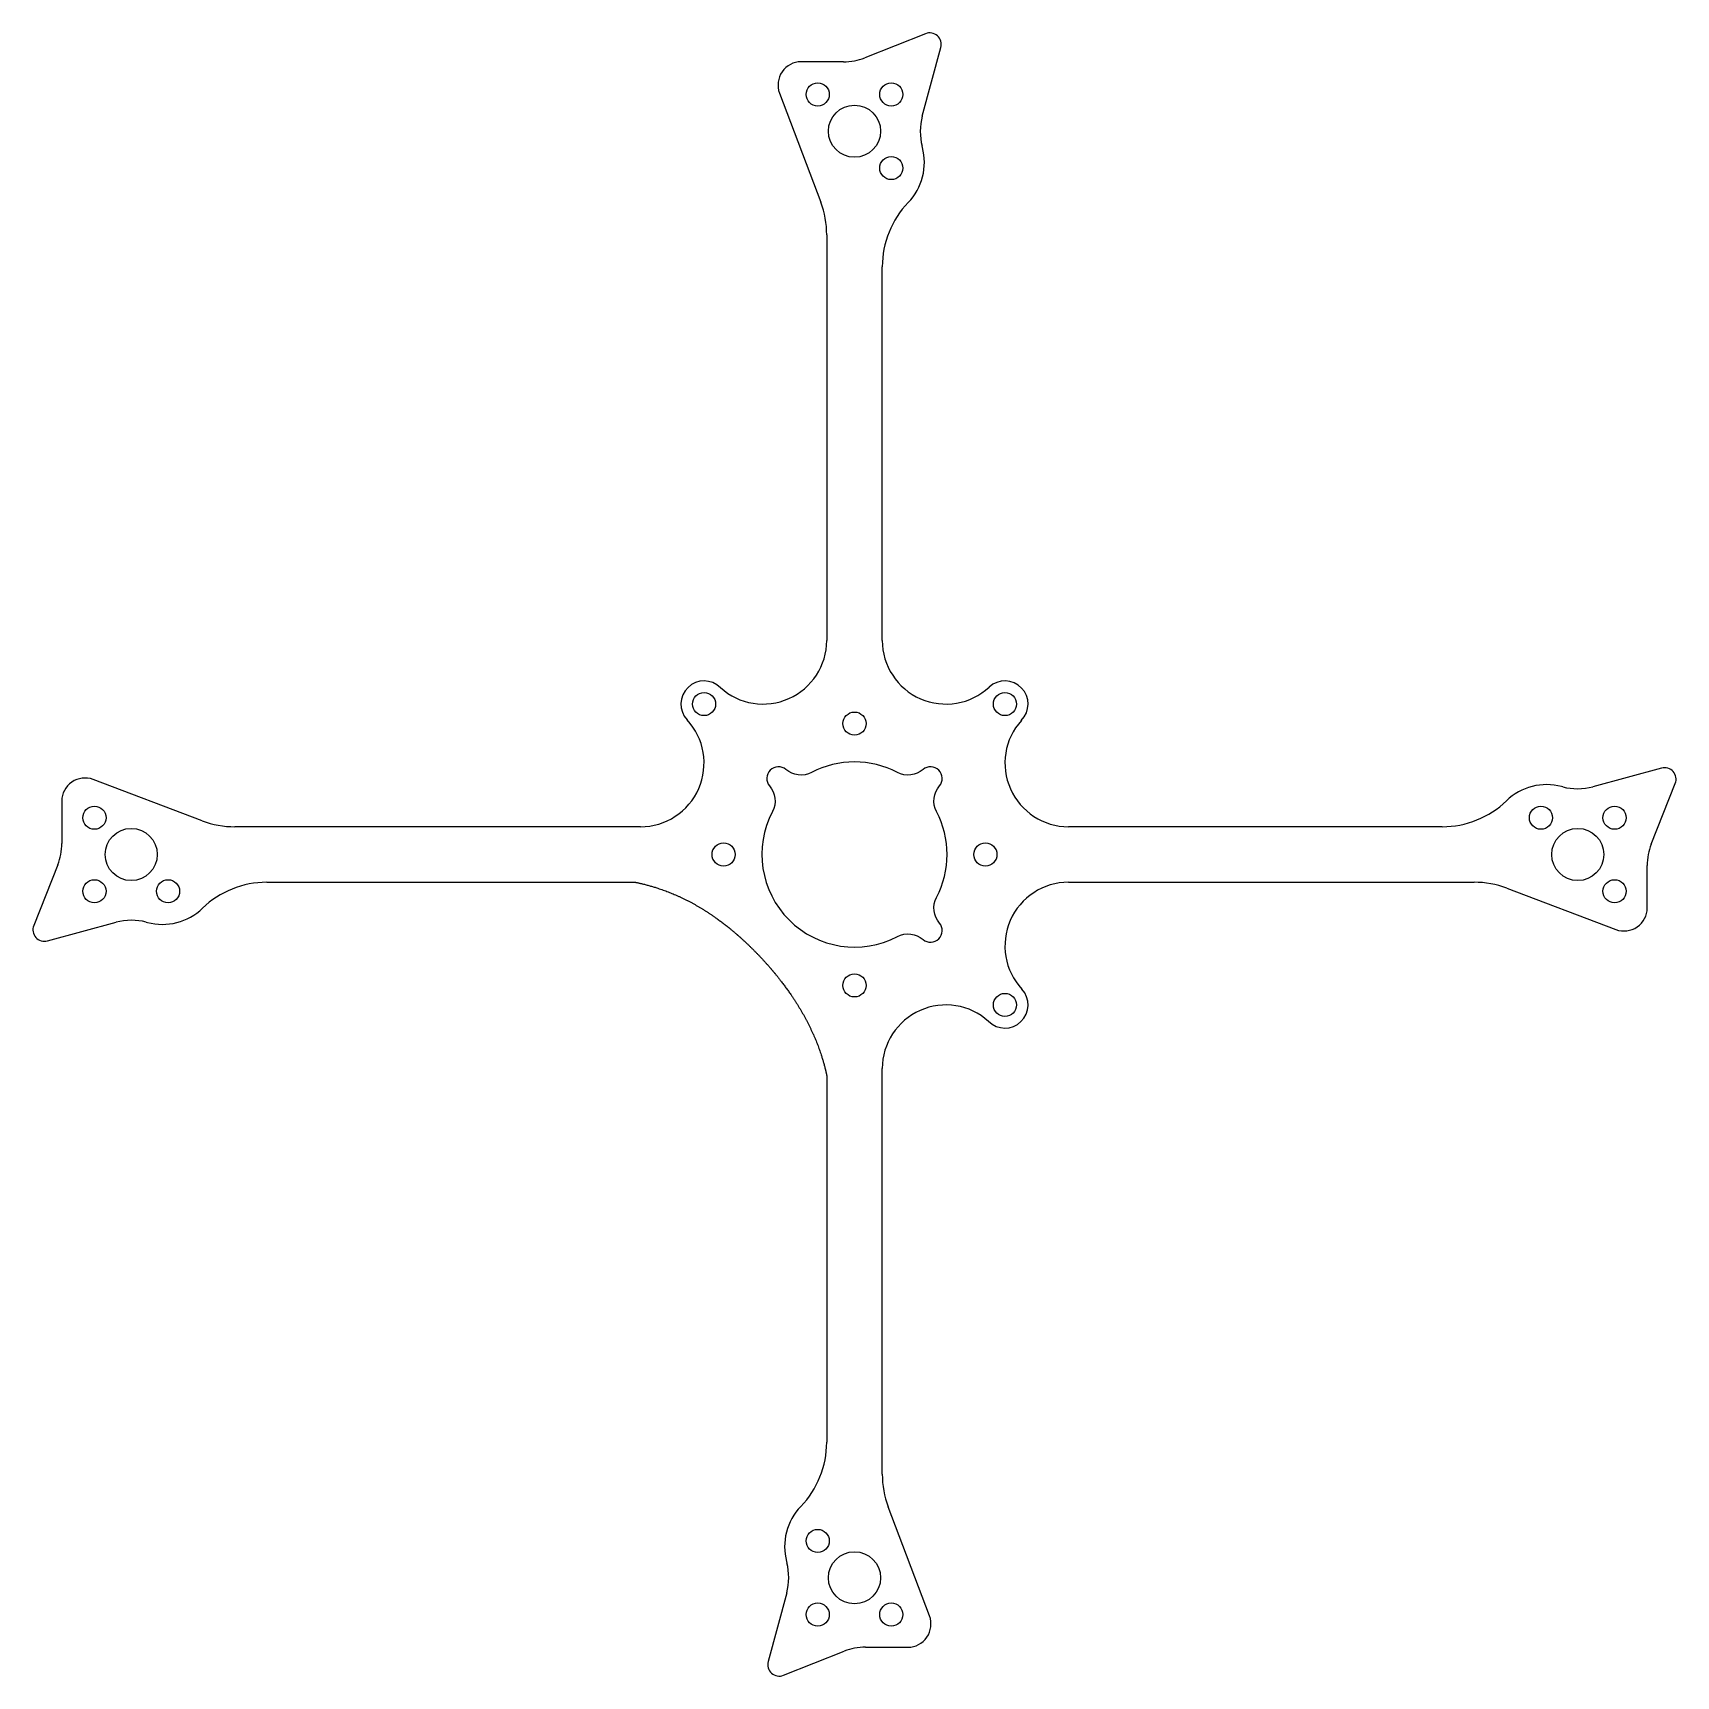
# Model space of a CAD drawing. Header units: millimetres. Extents: x -71 to 71, y -71 to 71.
import ezdxf

# ---------------------------------------------------------------- set-up
doc = ezdxf.new("R2010")
doc.units = ezdxf.units.MM
doc.layers.get('0').update_dxf_attribs({"linetype": 'CONTINUOUS'})

msp = doc.modelspace()

# ---------------------------------------------------------------- linework, layer by layer
for p, q in [((6.13, 70.93), (0.89, 68.85)), ((5.85, 63.8), (7.47, 69.74)), ((-0.95, 68.5), (-4.61, 68.5)), ((-6.48, 65.79), (-2.92, 56.37)), ((5.87, 61.1), (5.85, 61.2)), ((-2.4, 53.54), (-2.4, 18.5)), ((2.4, 18.5), (2.4, 50.79)), ((69.74, 7.47), (63.8, 5.85)), ((-56.37, 2.92), (-65.79, 6.48)), ((61.2, 5.85), (61.1, 5.87)), ((68.85, 0.89), (70.93, 6.13)), ((-68.5, 4.61), (-68.5, 0.95)), ((-18.5, 2.4), (-53.54, 2.4)), ((50.79, 2.4), (18.5, 2.4)), ((-68.85, -0.89), (-70.93, -6.13)), ((68.5, -4.61), (68.5, -0.95)), ((-50.79, -2.4), (-18.92, -2.4)), ((18.5, -2.4), (53.54, -2.4)), ((56.37, -2.92), (65.79, -6.48)), ((-69.74, -7.47), (-63.8, -5.85)), ((-61.2, -5.85), (-61.1, -5.87)), ((-2.4, -19.1), (-2.4, -50.79)), ((2.4, -53.54), (2.4, -18.5)), ((6.48, -65.79), (2.92, -56.37)), ((-5.87, -61.1), (-5.85, -61.2)), ((-5.85, -63.8), (-7.47, -69.74)), ((-6.13, -70.93), (-0.89, -68.85)), ((0.95, -68.5), (4.61, -68.5))]:
    msp.add_line(p, q)
msp.add_lwpolyline([(3.71, -7.09, -0.306819), (5.93, -7.34, 0.92655), (7.34, -5.93, -0.306819), (7.09, -3.71, 0.245574), (7.09, 3.71, -0.306819), (7.34, 5.93, 0.92655), (5.93, 7.34, -0.306819), (3.71, 7.09, 0.245574), (-3.71, 7.09, -0.306819), (-5.93, 7.34, 0.92655), (-7.34, 5.93, -0.306819), (-7.09, 3.71, 0.734502)], format="xyb", close=True)
for centre, radius in [((-3.18, 65.68), 1), ((3.18, 65.68), 1), ((0, 62.5), 2.25), ((3.18, 59.32), 1), ((-13, 13), 1), ((13, 13), 1), ((0, 11.31), 1), ((-65.68, 3.18), 1), ((59.32, 3.18), 1), ((65.68, 3.18), 1), ((-62.5, 0), 2.25), ((62.5, 0), 2.25), ((-11.31, 0), 1), ((11.31, 0), 1), ((-65.68, -3.18), 1), ((-59.32, -3.18), 1), ((65.68, -3.18), 1), ((0, -11.31), 1), ((13, -13), 1), ((-3.18, -59.32), 1), ((0, -62.5), 2.25), ((-3.18, -65.68), 1), ((3.18, -65.68), 1)]:
    msp.add_circle(centre, radius)
for centre, radius, start, end in [((6.5, 70), 1, -15.1893, 111.6161), ((-4.61, 66.5), 2, 90, 200.6955), ((-0.95, 73.5), 5, 270, 291.6161), ((10.68, 62.49), 5, 164.8107, 194.9314), ((1.04, 59.81), 5, -43.9586, 14.9314), ((-10.4, 53.54), 8, 0, 20.6955), ((10.4, 50.79), 8, 136.0414, 180), ((-7.9, 18.5), 5.5, -132.0781, 0), ((7.9, 18.5), 5.5, 180, 312.8436), ((-13, 13), 2, 45, 222.8436), ((13, 13), 2, -45, 132.8436), ((-18.5, 7.9), 5.5, -90, 42.8436), ((18.5, 7.9), 5.5, 137.9219, 270), ((70, 6.5), 1, -21.6161, 105.1893), ((-66.5, 4.61), 2, 69.3045, 180), ((59.81, 1.04), 5, 75.0686, 133.9586), ((62.49, 10.68), 5, 255.0686, 285.1893), ((50.79, 10.4), 8, 270, 313.9586), ((-53.54, 10.4), 8, 249.3045, 270), ((-73.5, 0.95), 5, 338.3839, 360), ((73.5, -0.95), 5, 158.3839, 180), ((-50.79, -10.4), 8, 90, 133.9586), ((18.5, -7.9), 5.5, 90, 222.8436), ((53.54, -10.4), 8, 69.3045, 90), ((-62.49, -10.68), 5, 75.0686, 105.1893), ((-59.81, -1.04), 5, 255.0686, 313.9586), ((66.5, -4.61), 2, -110.6955, 0), ((-70, -6.5), 1, 158.3839, 285.1893), ((13, -13), 2, -135, 42.8436), ((7.9, -18.5), 5.5, 47.9219, 180), ((-10.4, -50.79), 8, 316.0414, 360), ((10.4, -53.54), 8, 180, 200.6955), ((-1.04, -59.81), 5, 136.0414, 194.9314), ((-10.68, -62.49), 5, -15.1893, 14.9314), ((4.61, -66.5), 2, -90, 20.6955), ((0.95, -73.5), 5, 90, 111.6161), ((-6.5, -70), 1, 164.8107, 291.6161)]:
    msp.add_arc(centre, radius, start, end)
for points, knots in [([(-18.92, -2.4), (-18.35, -2.52), (-17.15, -2.82), (-15.41, -3.42), (-13.64, -4.31), (-12.01, -5.4), (-10.88, -6.29), (-10.27, -6.81), (-10.14, -6.93)], [0.1148933, 0.1148933, 0.1148933, 0.1148933, 0.1148933, 0.1148933, 0.2, 0.3, 0.4, 0.4282565, 0.4282565, 0.4282565, 0.4282565, 0.4282565, 0.4282565]), ([(-10.14, -6.93), (-9.8, -7.22), (-9.13, -7.83), (-8.48, -8.47), (-7.86, -9.13), (-7.26, -9.82), (-6.97, -10.17)], [0.4282565, 0.4282565, 0.4282565, 0.4282565, 0.4282565, 0.4282565, 0.5, 0.5720111, 0.5720111, 0.5720111, 0.5720111, 0.5720111, 0.5720111]), ([(-6.97, -10.17), (-6.85, -10.31), (-6.34, -10.94), (-5.46, -12.09), (-4.36, -13.78), (-3.45, -15.58), (-2.83, -17.34), (-2.52, -18.53), (-2.4, -19.1)], [0.5720111, 0.5720111, 0.5720111, 0.5720111, 0.5720111, 0.5720111, 0.6, 0.7, 0.8, 0.8870022, 0.8870022, 0.8870022, 0.8870022, 0.8870022, 0.8870022])]:
    msp.add_open_spline(points, degree=5, knots=knots)

doc.saveas('drawing.dxf')
